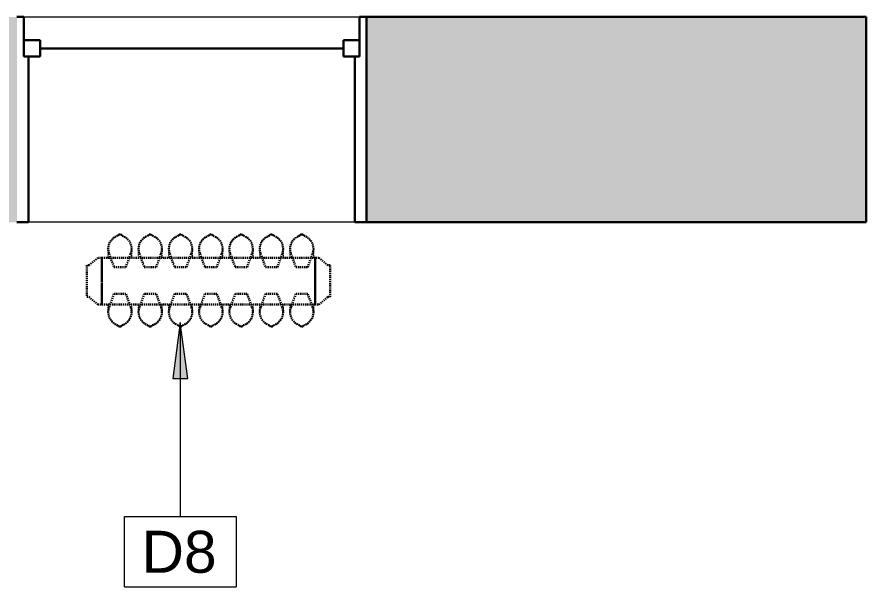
# Model space of a CAD drawing. Header units: inches. Extents: x -1176 to 1551, y -3558 to 978.
# Drawn here: x 746 to 837, y 527.9 to 589 of the extents above; entities that cross this region are included whole.
import ezdxf

# ---------------------------------------------------------------- set-up
doc = ezdxf.new("R2010")
doc.units = ezdxf.units.IN
doc.header["$MEASUREMENT"] = 0
doc.linetypes.add('Demolished', pattern=[0.1875, 0.125, -0.0625])
for name, color, linetype, lineweight in [('A-ANNO-KEYN', 231, 'Continuous', 9), ('A-GENM', 13, 'Demolished', 9), ('A-GLAZ', 151, 'Continuous', 18), ('A-WALL', 113, 'Continuous', 18), ('A-WALL-PATT', 111, 'Continuous', 18)]:
    doc.layers.add(name, color=color, linetype=linetype, lineweight=lineweight)
doc.styles.add('Arial', font='arial.ttf', dxfattribs={"height": 4.5})

# ---------------------------------------------------------------- blocks, each defined once
blk = doc.blocks.new('Double Hung - side window 4_ X 6_ 3_ H-6086068-1st Floor Demo')
at = {"layer": 'A-GLAZ', "color": 8, "lineweight": 30}
for p, q in [((-18.75, 11), (-18, 11)), ((-18, 6.75), (-18, 11)), ((18, 6.75), (18, 11)), ((18.75, 11), (18, 11)), ((-18, 8.5), (-18, 6.75)), ((-18, 8.5), (-16.25, 8.5)), ((-16.25, 8.5), (-16.25, 6.75)), ((16.25, 8.5), (16.25, 6.75)), ((18, 8.5), (16.25, 8.5)), ((18, 8.5), (18, 6.75)), ((-16.25, 7.625), (16.25, 7.625)), ((-18, 6.75), (-16.25, 6.75)), ((-18, 6.75), (-17.5, 6.75)), ((-17.5, -11), (-17.5, 6.75)), ((18, 6.75), (16.25, 6.75)), ((17.5, 6.75), (18, 6.75)), ((17.5, 6.75), (17.5, -11)), ((-17.5, -11), (-18.75, -11)), ((17.5, -11), (18.75, -11))]:
    blk.add_line(p, q, dxfattribs=at)
blk = doc.blocks.new('Cast_Iron_Radiator_8182 - Cast_Iron_Radiator_8182-V71-1st Floor Demo')
at = {"layer": 'A-GENM', "color": 10, "lineweight": 30}
for p, q in [((-5.943, 4.848), (-5.968, 4.809)), ((-5.713, 4.933), (-5.787, 4.933)), ((-5.532, 4.809), (-5.557, 4.848)), ((-2.693, 4.848), (-2.718, 4.809)), ((-2.463, 4.933), (-2.537, 4.933)), ((-2.282, 4.809), (-2.307, 4.848)), ((0.557, 4.848), (0.532, 4.809)), ((0.787, 4.933), (0.713, 4.933)), ((0.968, 4.809), (0.943, 4.848)), ((3.807, 4.848), (3.782, 4.809)), ((4.037, 4.933), (3.963, 4.933)), ((4.218, 4.809), (4.193, 4.848)), ((7.057, 4.848), (7.032, 4.809)), ((7.287, 4.933), (7.213, 4.933)), ((7.468, 4.809), (7.443, 4.848)), ((10.307, 4.848), (10.282, 4.809)), ((10.537, 4.933), (10.463, 4.933)), ((10.718, 4.809), (10.693, 4.848)), ((13.557, 4.848), (13.532, 4.809)), ((13.787, 4.933), (13.713, 4.933)), ((13.968, 4.809), (13.943, 4.848)), ((-6.911, 2.87), (-6.389, 1.435)), ((-5.111, 1.435), (-4.589, 2.87)), ((-3.661, 2.87), (-3.139, 1.435)), ((-1.861, 1.435), (-1.339, 2.87)), ((-0.411, 2.87), (0.111, 1.435)), ((1.389, 1.435), (1.911, 2.87)), ((2.839, 2.87), (3.361, 1.435)), ((4.639, 1.435), (5.161, 2.87)), ((6.089, 2.87), (6.611, 1.435)), ((7.889, 1.435), (8.411, 2.87)), ((9.339, 2.87), (9.861, 1.435)), ((11.139, 1.435), (11.661, 2.87)), ((12.589, 2.87), (13.111, 1.435)), ((14.389, 1.435), (14.911, 2.87)), ((-7.179, 2.574), (-7.584, 2.574)), ((-7.179, -2.438), (-7.179, 2.574)), ((15.702, 2.561), (-7.179, 2.561)), ((-7.179, 2.561), (-7.179, -2.438)), ((16.106, 2.574), (15.702, 2.574)), ((15.702, 2.574), (15.702, -2.438)), ((15.702, -2.438), (15.702, 2.561)), ((-8.542, 1.77), (-8.792, 1.77)), ((-8.792, 1.77), (-8.792, -1.634)), ((-6.389, 1.435), (-5.111, 1.435)), ((-3.139, 1.435), (-1.861, 1.435)), ((0.111, 1.435), (1.389, 1.435)), ((3.361, 1.435), (4.639, 1.435)), ((6.611, 1.435), (7.889, 1.435)), ((9.861, 1.435), (11.139, 1.435)), ((13.111, 1.435), (14.389, 1.435)), ((17.314, 1.77), (17.064, 1.77)), ((17.314, -1.634), (17.314, 1.77)), ((-8.792, -1.634), (-8.542, -1.634)), ((-6.389, -1.435), (-6.911, -2.87)), ((-5.111, -1.435), (-6.389, -1.435)), ((-4.589, -2.87), (-5.111, -1.435)), ((-3.139, -1.435), (-3.661, -2.87)), ((-1.861, -1.435), (-3.139, -1.435)), ((-1.339, -2.87), (-1.861, -1.435)), ((0.111, -1.435), (-0.411, -2.87)), ((1.389, -1.435), (0.111, -1.435)), ((1.911, -2.87), (1.389, -1.435)), ((3.361, -1.435), (2.839, -2.87)), ((4.639, -1.435), (3.361, -1.435)), ((5.161, -2.87), (4.639, -1.435)), ((6.611, -1.435), (6.089, -2.87)), ((7.889, -1.435), (6.611, -1.435)), ((8.411, -2.87), (7.889, -1.435)), ((9.861, -1.435), (9.339, -2.87)), ((11.139, -1.435), (9.861, -1.435)), ((11.661, -2.87), (11.139, -1.435)), ((13.111, -1.435), (12.589, -2.87)), ((14.389, -1.435), (13.111, -1.435)), ((14.911, -2.87), (14.389, -1.435)), ((17.064, -1.634), (17.314, -1.634)), ((-7.584, -2.438), (-7.179, -2.438)), ((-7.179, -2.438), (15.702, -2.438)), ((15.702, -2.438), (16.106, -2.438)), ((-5.968, -4.809), (-5.943, -4.848)), ((-5.787, -4.933), (-5.713, -4.933)), ((-5.557, -4.848), (-5.532, -4.809)), ((-2.718, -4.809), (-2.693, -4.848)), ((-2.537, -4.933), (-2.463, -4.933)), ((-2.307, -4.848), (-2.282, -4.809)), ((0.532, -4.809), (0.557, -4.848)), ((0.713, -4.933), (0.787, -4.933)), ((0.943, -4.848), (0.968, -4.809)), ((3.782, -4.809), (3.807, -4.848)), ((3.963, -4.933), (4.037, -4.933)), ((4.193, -4.848), (4.218, -4.809)), ((7.032, -4.809), (7.057, -4.848)), ((7.213, -4.933), (7.287, -4.933)), ((7.443, -4.848), (7.468, -4.809)), ((10.282, -4.809), (10.307, -4.848)), ((10.463, -4.933), (10.537, -4.933)), ((10.693, -4.848), (10.718, -4.809)), ((13.532, -4.809), (13.557, -4.848)), ((13.713, -4.933), (13.787, -4.933)), ((13.943, -4.848), (13.968, -4.809))]:
    blk.add_line(p, q, dxfattribs=at)
at = {"layer": 'A-GENM', "color": 7, "flags": 128}
for points in [[(-7.002, 3.383), (-7.001, 3.443), (-6.997, 3.503), (-6.991, 3.563), (-6.983, 3.622), (-6.972, 3.681), (-6.959, 3.74), (-6.943, 3.798), (-6.926, 3.855), (-6.906, 3.911), (-6.883, 3.967), (-6.859, 4.022), (-6.832, 4.076), (-6.804, 4.128), (-6.773, 4.18), (-6.74, 4.23), (-6.705, 4.279), (-6.668, 4.326), (-6.63, 4.372), (-6.589, 4.416), (-6.547, 4.459), (-6.503, 4.5), (-6.458, 4.539), (-6.411, 4.576), (-6.362, 4.612), (-6.312, 4.645), (-6.261, 4.677), (-6.209, 4.706), (-6.155, 4.733), (-6.101, 4.758), (-6.045, 4.781), (-5.989, 4.802), (-5.968, 4.809)], [(-5.943, 4.848), (-5.938, 4.854), (-5.934, 4.86), (-5.929, 4.866), (-5.925, 4.872), (-5.919, 4.877), (-5.914, 4.882), (-5.909, 4.887), (-5.903, 4.892), (-5.897, 4.896), (-5.891, 4.901), (-5.885, 4.905), (-5.878, 4.909), (-5.872, 4.912), (-5.865, 4.915), (-5.858, 4.918), (-5.851, 4.921), (-5.844, 4.924), (-5.837, 4.926), (-5.83, 4.928), (-5.823, 4.929), (-5.816, 4.93), (-5.808, 4.931), (-5.801, 4.932), (-5.793, 4.933), (-5.787, 4.933)], [(-5.713, 4.933), (-5.706, 4.932), (-5.698, 4.932), (-5.691, 4.931), (-5.683, 4.93), (-5.676, 4.929), (-5.669, 4.927), (-5.662, 4.925), (-5.655, 4.923), (-5.648, 4.921), (-5.641, 4.918), (-5.634, 4.915), (-5.627, 4.912), (-5.621, 4.908), (-5.614, 4.904), (-5.608, 4.9), (-5.602, 4.896), (-5.596, 4.891), (-5.591, 4.887), (-5.585, 4.882), (-5.58, 4.876), (-5.575, 4.871), (-5.57, 4.865), (-5.565, 4.859), (-5.561, 4.854), (-5.557, 4.848)], [(-5.532, 4.809), (-5.475, 4.789), (-5.419, 4.767), (-5.365, 4.743), (-5.311, 4.716), (-5.258, 4.688), (-5.206, 4.657), (-5.156, 4.624), (-5.107, 4.59), (-5.059, 4.553), (-5.013, 4.515), (-4.969, 4.474), (-4.926, 4.432), (-4.885, 4.389), (-4.846, 4.343), (-4.808, 4.296), (-4.773, 4.248), (-4.739, 4.198), (-4.707, 4.147), (-4.678, 4.095), (-4.651, 4.042), (-4.625, 3.987), (-4.602, 3.932), (-4.581, 3.876), (-4.563, 3.819), (-4.547, 3.761), (-4.533, 3.703), (-4.521, 3.644), (-4.512, 3.585), (-4.505, 3.525), (-4.5, 3.465), (-4.498, 3.405), (-4.498, 3.383)], [(-3.752, 3.383), (-3.751, 3.443), (-3.747, 3.503), (-3.741, 3.563), (-3.733, 3.622), (-3.722, 3.681), (-3.709, 3.74), (-3.693, 3.798), (-3.676, 3.855), (-3.656, 3.911), (-3.633, 3.967), (-3.609, 4.022), (-3.582, 4.076), (-3.554, 4.128), (-3.523, 4.18), (-3.49, 4.23), (-3.455, 4.279), (-3.418, 4.326), (-3.38, 4.372), (-3.339, 4.416), (-3.297, 4.459), (-3.253, 4.5), (-3.208, 4.539), (-3.161, 4.576), (-3.112, 4.612), (-3.062, 4.645), (-3.011, 4.677), (-2.959, 4.706), (-2.905, 4.733), (-2.851, 4.758), (-2.795, 4.781), (-2.739, 4.802), (-2.718, 4.809)], [(-2.693, 4.848), (-2.688, 4.854), (-2.684, 4.86), (-2.679, 4.866), (-2.675, 4.872), (-2.669, 4.877), (-2.664, 4.882), (-2.659, 4.887), (-2.653, 4.892), (-2.647, 4.896), (-2.641, 4.901), (-2.635, 4.905), (-2.628, 4.909), (-2.622, 4.912), (-2.615, 4.915), (-2.608, 4.918), (-2.601, 4.921), (-2.594, 4.924), (-2.587, 4.926), (-2.58, 4.928), (-2.573, 4.929), (-2.566, 4.93), (-2.558, 4.931), (-2.551, 4.932), (-2.543, 4.933), (-2.537, 4.933)], [(-2.463, 4.933), (-2.456, 4.932), (-2.448, 4.932), (-2.441, 4.931), (-2.433, 4.93), (-2.426, 4.929), (-2.419, 4.927), (-2.412, 4.925), (-2.405, 4.923), (-2.398, 4.921), (-2.391, 4.918), (-2.384, 4.915), (-2.377, 4.912), (-2.371, 4.908), (-2.364, 4.904), (-2.358, 4.9), (-2.352, 4.896), (-2.346, 4.891), (-2.341, 4.887), (-2.335, 4.882), (-2.33, 4.876), (-2.325, 4.871), (-2.32, 4.865), (-2.315, 4.859), (-2.311, 4.854), (-2.307, 4.848)], [(-2.282, 4.809), (-2.225, 4.789), (-2.169, 4.767), (-2.115, 4.743), (-2.061, 4.716), (-2.008, 4.688), (-1.956, 4.657), (-1.906, 4.624), (-1.857, 4.59), (-1.809, 4.553), (-1.763, 4.515), (-1.719, 4.474), (-1.676, 4.432), (-1.635, 4.389), (-1.596, 4.343), (-1.558, 4.296), (-1.523, 4.248), (-1.489, 4.198), (-1.457, 4.147), (-1.428, 4.095), (-1.401, 4.042), (-1.375, 3.987), (-1.352, 3.932), (-1.331, 3.876), (-1.313, 3.819), (-1.297, 3.761), (-1.283, 3.703), (-1.271, 3.644), (-1.262, 3.585), (-1.255, 3.525), (-1.25, 3.465), (-1.248, 3.405), (-1.248, 3.383)], [(-0.502, 3.383), (-0.501, 3.443), (-0.497, 3.503), (-0.491, 3.563), (-0.483, 3.622), (-0.472, 3.681), (-0.459, 3.74), (-0.443, 3.798), (-0.426, 3.855), (-0.406, 3.911), (-0.383, 3.967), (-0.359, 4.022), (-0.332, 4.076), (-0.304, 4.128), (-0.273, 4.18), (-0.24, 4.23), (-0.205, 4.279), (-0.168, 4.326), (-0.13, 4.372), (-0.089, 4.416), (-0.047, 4.459), (-0.003, 4.5), (0.042, 4.539), (0.089, 4.576), (0.138, 4.612), (0.188, 4.645), (0.239, 4.677), (0.291, 4.706), (0.345, 4.733), (0.399, 4.758), (0.455, 4.781), (0.511, 4.802), (0.532, 4.809)], [(0.557, 4.848), (0.562, 4.854), (0.566, 4.86), (0.571, 4.866), (0.575, 4.872), (0.581, 4.877), (0.586, 4.882), (0.591, 4.887), (0.597, 4.892), (0.603, 4.896), (0.609, 4.901), (0.615, 4.905), (0.622, 4.909), (0.628, 4.912), (0.635, 4.915), (0.642, 4.918), (0.649, 4.921), (0.656, 4.924), (0.663, 4.926), (0.67, 4.928), (0.677, 4.929), (0.684, 4.93), (0.692, 4.931), (0.699, 4.932), (0.707, 4.933), (0.713, 4.933)], [(0.787, 4.933), (0.794, 4.932), (0.802, 4.932), (0.809, 4.931), (0.817, 4.93), (0.824, 4.929), (0.831, 4.927), (0.838, 4.925), (0.845, 4.923), (0.852, 4.921), (0.859, 4.918), (0.866, 4.915), (0.873, 4.912), (0.879, 4.908), (0.886, 4.904), (0.892, 4.9), (0.898, 4.896), (0.904, 4.891), (0.909, 4.887), (0.915, 4.882), (0.92, 4.876), (0.925, 4.871), (0.93, 4.865), (0.935, 4.859), (0.939, 4.854), (0.943, 4.848)], [(0.968, 4.809), (1.025, 4.789), (1.081, 4.767), (1.135, 4.743), (1.189, 4.716), (1.242, 4.688), (1.294, 4.657), (1.344, 4.624), (1.393, 4.59), (1.441, 4.553), (1.487, 4.515), (1.531, 4.474), (1.574, 4.432), (1.615, 4.389), (1.654, 4.343), (1.692, 4.296), (1.727, 4.248), (1.761, 4.198), (1.793, 4.147), (1.822, 4.095), (1.849, 4.042), (1.875, 3.987), (1.898, 3.932), (1.919, 3.876), (1.937, 3.819), (1.953, 3.761), (1.967, 3.703), (1.979, 3.644), (1.988, 3.585), (1.995, 3.525), (2, 3.465), (2.002, 3.405), (2.002, 3.383)], [(2.748, 3.383), (2.749, 3.443), (2.753, 3.503), (2.759, 3.563), (2.767, 3.622), (2.778, 3.681), (2.791, 3.74), (2.807, 3.798), (2.824, 3.855), (2.844, 3.911), (2.867, 3.967), (2.891, 4.022), (2.918, 4.076), (2.946, 4.128), (2.977, 4.18), (3.01, 4.23), (3.045, 4.279), (3.082, 4.326), (3.12, 4.372), (3.161, 4.416), (3.203, 4.459), (3.247, 4.5), (3.292, 4.539), (3.339, 4.576), (3.388, 4.612), (3.438, 4.645), (3.489, 4.677), (3.541, 4.706), (3.595, 4.733), (3.649, 4.758), (3.705, 4.781), (3.761, 4.802), (3.782, 4.809)], [(3.807, 4.848), (3.812, 4.854), (3.816, 4.86), (3.821, 4.866), (3.825, 4.872), (3.831, 4.877), (3.836, 4.882), (3.841, 4.887), (3.847, 4.892), (3.853, 4.896), (3.859, 4.901), (3.865, 4.905), (3.872, 4.909), (3.878, 4.912), (3.885, 4.915), (3.892, 4.918), (3.899, 4.921), (3.906, 4.924), (3.913, 4.926), (3.92, 4.928), (3.927, 4.929), (3.934, 4.93), (3.942, 4.931), (3.949, 4.932), (3.957, 4.933), (3.963, 4.933)], [(4.037, 4.933), (4.044, 4.932), (4.052, 4.932), (4.059, 4.931), (4.067, 4.93), (4.074, 4.929), (4.081, 4.927), (4.088, 4.925), (4.095, 4.923), (4.102, 4.921), (4.109, 4.918), (4.116, 4.915), (4.123, 4.912), (4.129, 4.908), (4.136, 4.904), (4.142, 4.9), (4.148, 4.896), (4.154, 4.891), (4.159, 4.887), (4.165, 4.882), (4.17, 4.876), (4.175, 4.871), (4.18, 4.865), (4.185, 4.859), (4.189, 4.854), (4.193, 4.848)], [(4.218, 4.809), (4.275, 4.789), (4.331, 4.767), (4.385, 4.743), (4.439, 4.716), (4.492, 4.688), (4.544, 4.657), (4.594, 4.624), (4.643, 4.59), (4.691, 4.553), (4.737, 4.515), (4.781, 4.474), (4.824, 4.432), (4.865, 4.389), (4.904, 4.343), (4.942, 4.296), (4.977, 4.248), (5.011, 4.198), (5.043, 4.147), (5.072, 4.095), (5.099, 4.042), (5.125, 3.987), (5.148, 3.932), (5.169, 3.876), (5.187, 3.819), (5.203, 3.761), (5.217, 3.703), (5.229, 3.644), (5.238, 3.585), (5.245, 3.525), (5.25, 3.465), (5.252, 3.405), (5.252, 3.383)], [(5.998, 3.383), (5.999, 3.443), (6.003, 3.503), (6.009, 3.563), (6.017, 3.622), (6.028, 3.681), (6.041, 3.74), (6.057, 3.798), (6.074, 3.855), (6.094, 3.911), (6.117, 3.967), (6.141, 4.022), (6.168, 4.076), (6.196, 4.128), (6.227, 4.18), (6.26, 4.23), (6.295, 4.279), (6.332, 4.326), (6.37, 4.372), (6.411, 4.416), (6.453, 4.459), (6.497, 4.5), (6.542, 4.539), (6.589, 4.576), (6.638, 4.612), (6.688, 4.645), (6.739, 4.677), (6.791, 4.706), (6.845, 4.733), (6.899, 4.758), (6.955, 4.781), (7.011, 4.802), (7.032, 4.809)], [(7.057, 4.848), (7.062, 4.854), (7.066, 4.86), (7.071, 4.866), (7.075, 4.872), (7.081, 4.877), (7.086, 4.882), (7.091, 4.887), (7.097, 4.892), (7.103, 4.896), (7.109, 4.901), (7.115, 4.905), (7.122, 4.909), (7.128, 4.912), (7.135, 4.915), (7.142, 4.918), (7.149, 4.921), (7.156, 4.924), (7.163, 4.926), (7.17, 4.928), (7.177, 4.929), (7.184, 4.93), (7.192, 4.931), (7.199, 4.932), (7.207, 4.933), (7.213, 4.933)], [(7.287, 4.933), (7.294, 4.932), (7.302, 4.932), (7.309, 4.931), (7.317, 4.93), (7.324, 4.929), (7.331, 4.927), (7.338, 4.925), (7.345, 4.923), (7.352, 4.921), (7.359, 4.918), (7.366, 4.915), (7.373, 4.912), (7.379, 4.908), (7.386, 4.904), (7.392, 4.9), (7.398, 4.896), (7.404, 4.891), (7.409, 4.887), (7.415, 4.882), (7.42, 4.876), (7.425, 4.871), (7.43, 4.865), (7.435, 4.859), (7.439, 4.854), (7.443, 4.848)], [(7.468, 4.809), (7.525, 4.789), (7.581, 4.767), (7.635, 4.743), (7.689, 4.716), (7.742, 4.688), (7.794, 4.657), (7.844, 4.624), (7.893, 4.59), (7.941, 4.553), (7.987, 4.515), (8.031, 4.474), (8.074, 4.432), (8.115, 4.389), (8.154, 4.343), (8.192, 4.296), (8.227, 4.248), (8.261, 4.198), (8.293, 4.147), (8.322, 4.095), (8.349, 4.042), (8.375, 3.987), (8.398, 3.932), (8.419, 3.876), (8.437, 3.819), (8.453, 3.761), (8.467, 3.703), (8.479, 3.644), (8.488, 3.585), (8.495, 3.525), (8.5, 3.465), (8.502, 3.405), (8.502, 3.383)], [(9.248, 3.383), (9.249, 3.443), (9.253, 3.503), (9.259, 3.563), (9.267, 3.622), (9.278, 3.681), (9.291, 3.74), (9.307, 3.798), (9.324, 3.855), (9.344, 3.911), (9.367, 3.967), (9.391, 4.022), (9.418, 4.076), (9.446, 4.128), (9.477, 4.18), (9.51, 4.23), (9.545, 4.279), (9.582, 4.326), (9.62, 4.372), (9.661, 4.416), (9.703, 4.459), (9.747, 4.5), (9.792, 4.539), (9.839, 4.576), (9.888, 4.612), (9.938, 4.645), (9.989, 4.677), (10.041, 4.706), (10.095, 4.733), (10.149, 4.758), (10.205, 4.781), (10.261, 4.802), (10.282, 4.809)], [(10.307, 4.848), (10.312, 4.854), (10.316, 4.86), (10.321, 4.866), (10.325, 4.872), (10.331, 4.877), (10.336, 4.882), (10.341, 4.887), (10.347, 4.892), (10.353, 4.896), (10.359, 4.901), (10.365, 4.905), (10.372, 4.909), (10.378, 4.912), (10.385, 4.915), (10.392, 4.918), (10.399, 4.921), (10.406, 4.924), (10.413, 4.926), (10.42, 4.928), (10.427, 4.929), (10.434, 4.93), (10.442, 4.931), (10.449, 4.932), (10.457, 4.933), (10.463, 4.933)], [(10.537, 4.933), (10.544, 4.932), (10.552, 4.932), (10.559, 4.931), (10.567, 4.93), (10.574, 4.929), (10.581, 4.927), (10.588, 4.925), (10.595, 4.923), (10.602, 4.921), (10.609, 4.918), (10.616, 4.915), (10.623, 4.912), (10.629, 4.908), (10.636, 4.904), (10.642, 4.9), (10.648, 4.896), (10.654, 4.891), (10.659, 4.887), (10.665, 4.882), (10.67, 4.876), (10.675, 4.871), (10.68, 4.865), (10.685, 4.859), (10.689, 4.854), (10.693, 4.848)], [(10.718, 4.809), (10.775, 4.789), (10.831, 4.767), (10.885, 4.743), (10.939, 4.716), (10.992, 4.688), (11.044, 4.657), (11.094, 4.624), (11.143, 4.59), (11.191, 4.553), (11.237, 4.515), (11.281, 4.474), (11.324, 4.432), (11.365, 4.389), (11.404, 4.343), (11.442, 4.296), (11.477, 4.248), (11.511, 4.198), (11.543, 4.147), (11.572, 4.095), (11.599, 4.042), (11.625, 3.987), (11.648, 3.932), (11.669, 3.876), (11.687, 3.819), (11.703, 3.761), (11.717, 3.703), (11.729, 3.644), (11.738, 3.585), (11.745, 3.525), (11.75, 3.465), (11.752, 3.405), (11.752, 3.383)], [(12.498, 3.383), (12.499, 3.443), (12.503, 3.503), (12.509, 3.563), (12.517, 3.622), (12.528, 3.681), (12.541, 3.74), (12.557, 3.798), (12.574, 3.855), (12.594, 3.911), (12.617, 3.967), (12.641, 4.022), (12.668, 4.076), (12.696, 4.128), (12.727, 4.18), (12.76, 4.23), (12.795, 4.279), (12.832, 4.326), (12.87, 4.372), (12.911, 4.416), (12.953, 4.459), (12.997, 4.5), (13.042, 4.539), (13.089, 4.576), (13.138, 4.612), (13.188, 4.645), (13.239, 4.677), (13.291, 4.706), (13.345, 4.733), (13.399, 4.758), (13.455, 4.781), (13.511, 4.802), (13.532, 4.809)], [(13.557, 4.848), (13.562, 4.854), (13.566, 4.86), (13.571, 4.866), (13.575, 4.872), (13.581, 4.877), (13.586, 4.882), (13.591, 4.887), (13.597, 4.892), (13.603, 4.896), (13.609, 4.901), (13.615, 4.905), (13.622, 4.909), (13.628, 4.912), (13.635, 4.915), (13.642, 4.918), (13.649, 4.921), (13.656, 4.924), (13.663, 4.926), (13.67, 4.928), (13.677, 4.929), (13.684, 4.93), (13.692, 4.931), (13.699, 4.932), (13.707, 4.933), (13.713, 4.933)], [(13.787, 4.933), (13.794, 4.932), (13.802, 4.932), (13.809, 4.931), (13.817, 4.93), (13.824, 4.929), (13.831, 4.927), (13.838, 4.925), (13.845, 4.923), (13.852, 4.921), (13.859, 4.918), (13.866, 4.915), (13.873, 4.912), (13.879, 4.908), (13.886, 4.904), (13.892, 4.9), (13.898, 4.896), (13.904, 4.891), (13.909, 4.887), (13.915, 4.882), (13.92, 4.876), (13.925, 4.871), (13.93, 4.865), (13.935, 4.859), (13.939, 4.854), (13.943, 4.848)], [(13.968, 4.809), (14.025, 4.789), (14.081, 4.767), (14.135, 4.743), (14.189, 4.716), (14.242, 4.688), (14.294, 4.657), (14.344, 4.624), (14.393, 4.59), (14.441, 4.553), (14.487, 4.515), (14.531, 4.474), (14.574, 4.432), (14.615, 4.389), (14.654, 4.343), (14.692, 4.296), (14.727, 4.248), (14.761, 4.198), (14.793, 4.147), (14.822, 4.095), (14.849, 4.042), (14.875, 3.987), (14.898, 3.932), (14.919, 3.876), (14.937, 3.819), (14.953, 3.761), (14.967, 3.703), (14.979, 3.644), (14.988, 3.585), (14.995, 3.525), (15, 3.465), (15.002, 3.405), (15.002, 3.383)], [(-7.002, 2.571), (-7.002, 2.642), (-7.002, 2.71), (-7.002, 2.775), (-7.002, 2.837), (-7.002, 2.896), (-7.002, 2.952), (-7.002, 3.005), (-7.002, 3.055), (-7.002, 3.102), (-7.002, 3.145), (-7.002, 3.185), (-7.002, 3.221), (-7.002, 3.254), (-7.002, 3.283), (-7.002, 3.309), (-7.002, 3.33), (-7.002, 3.348), (-7.002, 3.363), (-7.002, 3.373), (-7.002, 3.38), (-7.002, 3.383), (-7.002, 3.383)], [(-4.498, 3.383), (-4.498, 3.381), (-4.498, 3.375), (-4.498, 3.366), (-4.498, 3.353), (-4.498, 3.336), (-4.498, 3.315), (-4.498, 3.29), (-4.498, 3.262), (-4.498, 3.23), (-4.498, 3.195), (-4.498, 3.156), (-4.498, 3.114), (-4.498, 3.068), (-4.498, 3.019), (-4.498, 2.967), (-4.498, 2.911), (-4.498, 2.853), (-4.498, 2.792), (-4.498, 2.727), (-4.498, 2.66), (-4.498, 2.591), (-4.498, 2.561)], [(-3.752, 2.571), (-3.752, 2.642), (-3.752, 2.71), (-3.752, 2.775), (-3.752, 2.837), (-3.752, 2.896), (-3.752, 2.952), (-3.752, 3.005), (-3.752, 3.055), (-3.752, 3.102), (-3.752, 3.145), (-3.752, 3.185), (-3.752, 3.221), (-3.752, 3.254), (-3.752, 3.283), (-3.752, 3.309), (-3.752, 3.33), (-3.752, 3.348), (-3.752, 3.363), (-3.752, 3.373), (-3.752, 3.38), (-3.752, 3.383), (-3.752, 3.383)], [(-1.248, 3.383), (-1.248, 3.381), (-1.248, 3.375), (-1.248, 3.366), (-1.248, 3.353), (-1.248, 3.336), (-1.248, 3.315), (-1.248, 3.29), (-1.248, 3.262), (-1.248, 3.23), (-1.248, 3.195), (-1.248, 3.156), (-1.248, 3.114), (-1.248, 3.068), (-1.248, 3.019), (-1.248, 2.967), (-1.248, 2.911), (-1.248, 2.853), (-1.248, 2.792), (-1.248, 2.727), (-1.248, 2.66), (-1.248, 2.591), (-1.248, 2.561)], [(-0.502, 2.571), (-0.502, 2.642), (-0.502, 2.71), (-0.502, 2.775), (-0.502, 2.837), (-0.502, 2.896), (-0.502, 2.952), (-0.502, 3.005), (-0.502, 3.055), (-0.502, 3.102), (-0.502, 3.145), (-0.502, 3.185), (-0.502, 3.221), (-0.502, 3.254), (-0.502, 3.283), (-0.502, 3.309), (-0.502, 3.33), (-0.502, 3.348), (-0.502, 3.363), (-0.502, 3.373), (-0.502, 3.38), (-0.502, 3.383), (-0.502, 3.383)], [(2.002, 3.383), (2.002, 3.381), (2.002, 3.375), (2.002, 3.366), (2.002, 3.353), (2.002, 3.336), (2.002, 3.315), (2.002, 3.29), (2.002, 3.262), (2.002, 3.23), (2.002, 3.195), (2.002, 3.156), (2.002, 3.114), (2.002, 3.068), (2.002, 3.019), (2.002, 2.967), (2.002, 2.911), (2.002, 2.853), (2.002, 2.792), (2.002, 2.727), (2.002, 2.66), (2.002, 2.591), (2.002, 2.561)], [(2.748, 2.571), (2.748, 2.642), (2.748, 2.71), (2.748, 2.775), (2.748, 2.837), (2.748, 2.896), (2.748, 2.952), (2.748, 3.005), (2.748, 3.055), (2.748, 3.102), (2.748, 3.145), (2.748, 3.185), (2.748, 3.221), (2.748, 3.254), (2.748, 3.283), (2.748, 3.309), (2.748, 3.33), (2.748, 3.348), (2.748, 3.363), (2.748, 3.373), (2.748, 3.38), (2.748, 3.383), (2.748, 3.383)], [(5.252, 3.383), (5.252, 3.381), (5.252, 3.375), (5.252, 3.366), (5.252, 3.353), (5.252, 3.336), (5.252, 3.315), (5.252, 3.29), (5.252, 3.262), (5.252, 3.23), (5.252, 3.195), (5.252, 3.156), (5.252, 3.114), (5.252, 3.068), (5.252, 3.019), (5.252, 2.967), (5.252, 2.911), (5.252, 2.853), (5.252, 2.792), (5.252, 2.727), (5.252, 2.66), (5.252, 2.591), (5.252, 2.561)], [(5.998, 2.571), (5.998, 2.642), (5.998, 2.71), (5.998, 2.775), (5.998, 2.837), (5.998, 2.896), (5.998, 2.952), (5.998, 3.005), (5.998, 3.055), (5.998, 3.102), (5.998, 3.145), (5.998, 3.185), (5.998, 3.221), (5.998, 3.254), (5.998, 3.283), (5.998, 3.309), (5.998, 3.33), (5.998, 3.348), (5.998, 3.363), (5.998, 3.373), (5.998, 3.38), (5.998, 3.383), (5.998, 3.383)], [(8.502, 3.383), (8.502, 3.381), (8.502, 3.375), (8.502, 3.366), (8.502, 3.353), (8.502, 3.336), (8.502, 3.315), (8.502, 3.29), (8.502, 3.262), (8.502, 3.23), (8.502, 3.195), (8.502, 3.156), (8.502, 3.114), (8.502, 3.068), (8.502, 3.019), (8.502, 2.967), (8.502, 2.911), (8.502, 2.853), (8.502, 2.792), (8.502, 2.727), (8.502, 2.66), (8.502, 2.591), (8.502, 2.561)], [(9.248, 2.571), (9.248, 2.642), (9.248, 2.71), (9.248, 2.775), (9.248, 2.837), (9.248, 2.896), (9.248, 2.952), (9.248, 3.005), (9.248, 3.055), (9.248, 3.102), (9.248, 3.145), (9.248, 3.185), (9.248, 3.221), (9.248, 3.254), (9.248, 3.283), (9.248, 3.309), (9.248, 3.33), (9.248, 3.348), (9.248, 3.363), (9.248, 3.373), (9.248, 3.38), (9.248, 3.383), (9.248, 3.383)], [(11.752, 3.383), (11.752, 3.381), (11.752, 3.375), (11.752, 3.366), (11.752, 3.353), (11.752, 3.336), (11.752, 3.315), (11.752, 3.29), (11.752, 3.262), (11.752, 3.23), (11.752, 3.195), (11.752, 3.156), (11.752, 3.114), (11.752, 3.068), (11.752, 3.019), (11.752, 2.967), (11.752, 2.911), (11.752, 2.853), (11.752, 2.792), (11.752, 2.727), (11.752, 2.66), (11.752, 2.591), (11.752, 2.561)], [(12.498, 2.571), (12.498, 2.642), (12.498, 2.71), (12.498, 2.775), (12.498, 2.837), (12.498, 2.896), (12.498, 2.952), (12.498, 3.005), (12.498, 3.055), (12.498, 3.102), (12.498, 3.145), (12.498, 3.185), (12.498, 3.221), (12.498, 3.254), (12.498, 3.283), (12.498, 3.309), (12.498, 3.33), (12.498, 3.348), (12.498, 3.363), (12.498, 3.373), (12.498, 3.38), (12.498, 3.383), (12.498, 3.383)], [(15.002, 3.383), (15.002, 3.381), (15.002, 3.375), (15.002, 3.366), (15.002, 3.353), (15.002, 3.336), (15.002, 3.315), (15.002, 3.29), (15.002, 3.262), (15.002, 3.23), (15.002, 3.195), (15.002, 3.156), (15.002, 3.114), (15.002, 3.068), (15.002, 3.019), (15.002, 2.967), (15.002, 2.911), (15.002, 2.853), (15.002, 2.792), (15.002, 2.727), (15.002, 2.66), (15.002, 2.591), (15.002, 2.561)], [(-7.002, -3.383), (-7.002, -3.381), (-7.002, -3.375), (-7.002, -3.366), (-7.002, -3.353), (-7.002, -3.336), (-7.002, -3.315), (-7.002, -3.29), (-7.002, -3.262), (-7.002, -3.23), (-7.002, -3.195), (-7.002, -3.156), (-7.002, -3.114), (-7.002, -3.068), (-7.002, -3.019), (-7.002, -2.967), (-7.002, -2.911), (-7.002, -2.853), (-7.002, -2.792), (-7.002, -2.727), (-7.002, -2.66), (-7.002, -2.591), (-7.002, -2.518), (-7.002, -2.444)], [(-4.498, -2.438), (-4.498, -2.498), (-4.498, -2.571), (-4.498, -2.642), (-4.498, -2.71), (-4.498, -2.775), (-4.498, -2.837), (-4.498, -2.896), (-4.498, -2.952), (-4.498, -3.005), (-4.498, -3.055), (-4.498, -3.102), (-4.498, -3.145), (-4.498, -3.185), (-4.498, -3.221), (-4.498, -3.254), (-4.498, -3.283), (-4.498, -3.309), (-4.498, -3.33), (-4.498, -3.348), (-4.498, -3.363), (-4.498, -3.373), (-4.498, -3.38), (-4.498, -3.383), (-4.498, -3.383)], [(-3.752, -3.383), (-3.752, -3.381), (-3.752, -3.375), (-3.752, -3.366), (-3.752, -3.353), (-3.752, -3.336), (-3.752, -3.315), (-3.752, -3.29), (-3.752, -3.262), (-3.752, -3.23), (-3.752, -3.195), (-3.752, -3.156), (-3.752, -3.114), (-3.752, -3.068), (-3.752, -3.019), (-3.752, -2.967), (-3.752, -2.911), (-3.752, -2.853), (-3.752, -2.792), (-3.752, -2.727), (-3.752, -2.66), (-3.752, -2.591), (-3.752, -2.518), (-3.752, -2.444)], [(-1.248, -2.438), (-1.248, -2.498), (-1.248, -2.571), (-1.248, -2.642), (-1.248, -2.71), (-1.248, -2.775), (-1.248, -2.837), (-1.248, -2.896), (-1.248, -2.952), (-1.248, -3.005), (-1.248, -3.055), (-1.248, -3.102), (-1.248, -3.145), (-1.248, -3.185), (-1.248, -3.221), (-1.248, -3.254), (-1.248, -3.283), (-1.248, -3.309), (-1.248, -3.33), (-1.248, -3.348), (-1.248, -3.363), (-1.248, -3.373), (-1.248, -3.38), (-1.248, -3.383), (-1.248, -3.383)], [(-0.502, -3.383), (-0.502, -3.381), (-0.502, -3.375), (-0.502, -3.366), (-0.502, -3.353), (-0.502, -3.336), (-0.502, -3.315), (-0.502, -3.29), (-0.502, -3.262), (-0.502, -3.23), (-0.502, -3.195), (-0.502, -3.156), (-0.502, -3.114), (-0.502, -3.068), (-0.502, -3.019), (-0.502, -2.967), (-0.502, -2.911), (-0.502, -2.853), (-0.502, -2.792), (-0.502, -2.727), (-0.502, -2.66), (-0.502, -2.591), (-0.502, -2.518), (-0.502, -2.444)], [(2.002, -2.438), (2.002, -2.498), (2.002, -2.571), (2.002, -2.642), (2.002, -2.71), (2.002, -2.775), (2.002, -2.837), (2.002, -2.896), (2.002, -2.952), (2.002, -3.005), (2.002, -3.055), (2.002, -3.102), (2.002, -3.145), (2.002, -3.185), (2.002, -3.221), (2.002, -3.254), (2.002, -3.283), (2.002, -3.309), (2.002, -3.33), (2.002, -3.348), (2.002, -3.363), (2.002, -3.373), (2.002, -3.38), (2.002, -3.383), (2.002, -3.383)], [(2.748, -3.383), (2.748, -3.381), (2.748, -3.375), (2.748, -3.366), (2.748, -3.353), (2.748, -3.336), (2.748, -3.315), (2.748, -3.29), (2.748, -3.262), (2.748, -3.23), (2.748, -3.195), (2.748, -3.156), (2.748, -3.114), (2.748, -3.068), (2.748, -3.019), (2.748, -2.967), (2.748, -2.911), (2.748, -2.853), (2.748, -2.792), (2.748, -2.727), (2.748, -2.66), (2.748, -2.591), (2.748, -2.518), (2.748, -2.444)], [(5.252, -2.438), (5.252, -2.498), (5.252, -2.571), (5.252, -2.642), (5.252, -2.71), (5.252, -2.775), (5.252, -2.837), (5.252, -2.896), (5.252, -2.952), (5.252, -3.005), (5.252, -3.055), (5.252, -3.102), (5.252, -3.145), (5.252, -3.185), (5.252, -3.221), (5.252, -3.254), (5.252, -3.283), (5.252, -3.309), (5.252, -3.33), (5.252, -3.348), (5.252, -3.363), (5.252, -3.373), (5.252, -3.38), (5.252, -3.383), (5.252, -3.383)], [(5.998, -3.383), (5.998, -3.381), (5.998, -3.375), (5.998, -3.366), (5.998, -3.353), (5.998, -3.336), (5.998, -3.315), (5.998, -3.29), (5.998, -3.262), (5.998, -3.23), (5.998, -3.195), (5.998, -3.156), (5.998, -3.114), (5.998, -3.068), (5.998, -3.019), (5.998, -2.967), (5.998, -2.911), (5.998, -2.853), (5.998, -2.792), (5.998, -2.727), (5.998, -2.66), (5.998, -2.591), (5.998, -2.518), (5.998, -2.444)], [(8.502, -2.438), (8.502, -2.498), (8.502, -2.571), (8.502, -2.642), (8.502, -2.71), (8.502, -2.775), (8.502, -2.837), (8.502, -2.896), (8.502, -2.952), (8.502, -3.005), (8.502, -3.055), (8.502, -3.102), (8.502, -3.145), (8.502, -3.185), (8.502, -3.221), (8.502, -3.254), (8.502, -3.283), (8.502, -3.309), (8.502, -3.33), (8.502, -3.348), (8.502, -3.363), (8.502, -3.373), (8.502, -3.38), (8.502, -3.383), (8.502, -3.383)], [(9.248, -3.383), (9.248, -3.381), (9.248, -3.375), (9.248, -3.366), (9.248, -3.353), (9.248, -3.336), (9.248, -3.315), (9.248, -3.29), (9.248, -3.262), (9.248, -3.23), (9.248, -3.195), (9.248, -3.156), (9.248, -3.114), (9.248, -3.068), (9.248, -3.019), (9.248, -2.967), (9.248, -2.911), (9.248, -2.853), (9.248, -2.792), (9.248, -2.727), (9.248, -2.66), (9.248, -2.591), (9.248, -2.518), (9.248, -2.444)], [(11.752, -2.438), (11.752, -2.498), (11.752, -2.571), (11.752, -2.642), (11.752, -2.71), (11.752, -2.775), (11.752, -2.837), (11.752, -2.896), (11.752, -2.952), (11.752, -3.005), (11.752, -3.055), (11.752, -3.102), (11.752, -3.145), (11.752, -3.185), (11.752, -3.221), (11.752, -3.254), (11.752, -3.283), (11.752, -3.309), (11.752, -3.33), (11.752, -3.348), (11.752, -3.363), (11.752, -3.373), (11.752, -3.38), (11.752, -3.383), (11.752, -3.383)], [(12.498, -3.383), (12.498, -3.381), (12.498, -3.375), (12.498, -3.366), (12.498, -3.353), (12.498, -3.336), (12.498, -3.315), (12.498, -3.29), (12.498, -3.262), (12.498, -3.23), (12.498, -3.195), (12.498, -3.156), (12.498, -3.114), (12.498, -3.068), (12.498, -3.019), (12.498, -2.967), (12.498, -2.911), (12.498, -2.853), (12.498, -2.792), (12.498, -2.727), (12.498, -2.66), (12.498, -2.591), (12.498, -2.518), (12.498, -2.444)], [(15.002, -2.438), (15.002, -2.498), (15.002, -2.571), (15.002, -2.642), (15.002, -2.71), (15.002, -2.775), (15.002, -2.837), (15.002, -2.896), (15.002, -2.952), (15.002, -3.005), (15.002, -3.055), (15.002, -3.102), (15.002, -3.145), (15.002, -3.185), (15.002, -3.221), (15.002, -3.254), (15.002, -3.283), (15.002, -3.309), (15.002, -3.33), (15.002, -3.348), (15.002, -3.363), (15.002, -3.373), (15.002, -3.38), (15.002, -3.383), (15.002, -3.383)], [(-5.968, -4.809), (-6.025, -4.789), (-6.081, -4.767), (-6.135, -4.743), (-6.189, -4.716), (-6.242, -4.688), (-6.294, -4.657), (-6.344, -4.624), (-6.393, -4.59), (-6.441, -4.553), (-6.487, -4.515), (-6.531, -4.474), (-6.574, -4.432), (-6.615, -4.389), (-6.654, -4.343), (-6.692, -4.296), (-6.727, -4.248), (-6.761, -4.198), (-6.793, -4.147), (-6.822, -4.095), (-6.849, -4.042), (-6.875, -3.987), (-6.898, -3.932), (-6.919, -3.876), (-6.937, -3.819), (-6.953, -3.761), (-6.967, -3.703), (-6.979, -3.644), (-6.988, -3.585), (-6.995, -3.525), (-7, -3.465), (-7.002, -3.405), (-7.002, -3.383)], [(-4.498, -3.383), (-4.499, -3.443), (-4.503, -3.503), (-4.509, -3.563), (-4.517, -3.622), (-4.528, -3.681), (-4.541, -3.74), (-4.557, -3.798), (-4.574, -3.855), (-4.594, -3.911), (-4.617, -3.967), (-4.641, -4.022), (-4.668, -4.076), (-4.696, -4.128), (-4.727, -4.18), (-4.76, -4.23), (-4.795, -4.279), (-4.832, -4.326), (-4.87, -4.372), (-4.911, -4.416), (-4.953, -4.459), (-4.997, -4.5), (-5.042, -4.539), (-5.089, -4.576), (-5.138, -4.612), (-5.188, -4.645), (-5.239, -4.677), (-5.291, -4.706), (-5.345, -4.733), (-5.399, -4.758), (-5.455, -4.781), (-5.511, -4.802), (-5.532, -4.809)], [(-2.718, -4.809), (-2.775, -4.789), (-2.831, -4.767), (-2.885, -4.743), (-2.939, -4.716), (-2.992, -4.688), (-3.044, -4.657), (-3.094, -4.624), (-3.143, -4.59), (-3.191, -4.553), (-3.237, -4.515), (-3.281, -4.474), (-3.324, -4.432), (-3.365, -4.389), (-3.404, -4.343), (-3.442, -4.296), (-3.477, -4.248), (-3.511, -4.198), (-3.543, -4.147), (-3.572, -4.095), (-3.599, -4.042), (-3.625, -3.987), (-3.648, -3.932), (-3.669, -3.876), (-3.687, -3.819), (-3.703, -3.761), (-3.717, -3.703), (-3.729, -3.644), (-3.738, -3.585), (-3.745, -3.525), (-3.75, -3.465), (-3.752, -3.405), (-3.752, -3.383)], [(-1.248, -3.383), (-1.249, -3.443), (-1.253, -3.503), (-1.259, -3.563), (-1.267, -3.622), (-1.278, -3.681), (-1.291, -3.74), (-1.307, -3.798), (-1.324, -3.855), (-1.344, -3.911), (-1.367, -3.967), (-1.391, -4.022), (-1.418, -4.076), (-1.446, -4.128), (-1.477, -4.18), (-1.51, -4.23), (-1.545, -4.279), (-1.582, -4.326), (-1.62, -4.372), (-1.661, -4.416), (-1.703, -4.459), (-1.747, -4.5), (-1.792, -4.539), (-1.839, -4.576), (-1.888, -4.612), (-1.938, -4.645), (-1.989, -4.677), (-2.041, -4.706), (-2.095, -4.733), (-2.149, -4.758), (-2.205, -4.781), (-2.261, -4.802), (-2.282, -4.809)], [(0.532, -4.809), (0.475, -4.789), (0.419, -4.767), (0.365, -4.743), (0.311, -4.716), (0.258, -4.688), (0.206, -4.657), (0.156, -4.624), (0.107, -4.59), (0.059, -4.553), (0.013, -4.515), (-0.031, -4.474), (-0.074, -4.432), (-0.115, -4.389), (-0.154, -4.343), (-0.192, -4.296), (-0.227, -4.248), (-0.261, -4.198), (-0.293, -4.147), (-0.322, -4.095), (-0.349, -4.042), (-0.375, -3.987), (-0.398, -3.932), (-0.419, -3.876), (-0.437, -3.819), (-0.453, -3.761), (-0.467, -3.703), (-0.479, -3.644), (-0.488, -3.585), (-0.495, -3.525), (-0.5, -3.465), (-0.502, -3.405), (-0.502, -3.383)], [(2.002, -3.383), (2.001, -3.443), (1.997, -3.503), (1.991, -3.563), (1.983, -3.622), (1.972, -3.681), (1.959, -3.74), (1.943, -3.798), (1.926, -3.855), (1.906, -3.911), (1.883, -3.967), (1.859, -4.022), (1.832, -4.076), (1.804, -4.128), (1.773, -4.18), (1.74, -4.23), (1.705, -4.279), (1.668, -4.326), (1.63, -4.372), (1.589, -4.416), (1.547, -4.459), (1.503, -4.5), (1.458, -4.539), (1.411, -4.576), (1.362, -4.612), (1.312, -4.645), (1.261, -4.677), (1.209, -4.706), (1.155, -4.733), (1.101, -4.758), (1.045, -4.781), (0.989, -4.802), (0.968, -4.809)], [(3.782, -4.809), (3.725, -4.789), (3.669, -4.767), (3.615, -4.743), (3.561, -4.716), (3.508, -4.688), (3.456, -4.657), (3.406, -4.624), (3.357, -4.59), (3.309, -4.553), (3.263, -4.515), (3.219, -4.474), (3.176, -4.432), (3.135, -4.389), (3.096, -4.343), (3.058, -4.296), (3.023, -4.248), (2.989, -4.198), (2.957, -4.147), (2.928, -4.095), (2.901, -4.042), (2.875, -3.987), (2.852, -3.932), (2.831, -3.876), (2.813, -3.819), (2.797, -3.761), (2.783, -3.703), (2.771, -3.644), (2.762, -3.585), (2.755, -3.525), (2.75, -3.465), (2.748, -3.405), (2.748, -3.383)], [(5.252, -3.383), (5.251, -3.443), (5.247, -3.503), (5.241, -3.563), (5.233, -3.622), (5.222, -3.681), (5.209, -3.74), (5.193, -3.798), (5.176, -3.855), (5.156, -3.911), (5.133, -3.967), (5.109, -4.022), (5.082, -4.076), (5.054, -4.128), (5.023, -4.18), (4.99, -4.23), (4.955, -4.279), (4.918, -4.326), (4.88, -4.372), (4.839, -4.416), (4.797, -4.459), (4.753, -4.5), (4.708, -4.539), (4.661, -4.576), (4.612, -4.612), (4.562, -4.645), (4.511, -4.677), (4.459, -4.706), (4.405, -4.733), (4.351, -4.758), (4.295, -4.781), (4.239, -4.802), (4.218, -4.809)], [(7.032, -4.809), (6.975, -4.789), (6.919, -4.767), (6.865, -4.743), (6.811, -4.716), (6.758, -4.688), (6.706, -4.657), (6.656, -4.624), (6.607, -4.59), (6.559, -4.553), (6.513, -4.515), (6.469, -4.474), (6.426, -4.432), (6.385, -4.389), (6.346, -4.343), (6.308, -4.296), (6.273, -4.248), (6.239, -4.198), (6.207, -4.147), (6.178, -4.095), (6.151, -4.042), (6.125, -3.987), (6.102, -3.932), (6.081, -3.876), (6.063, -3.819), (6.047, -3.761), (6.033, -3.703), (6.021, -3.644), (6.012, -3.585), (6.005, -3.525), (6, -3.465), (5.998, -3.405), (5.998, -3.383)], [(8.502, -3.383), (8.501, -3.443), (8.497, -3.503), (8.491, -3.563), (8.483, -3.622), (8.472, -3.681), (8.459, -3.74), (8.443, -3.798), (8.426, -3.855), (8.406, -3.911), (8.383, -3.967), (8.359, -4.022), (8.332, -4.076), (8.304, -4.128), (8.273, -4.18), (8.24, -4.23), (8.205, -4.279), (8.168, -4.326), (8.13, -4.372), (8.089, -4.416), (8.047, -4.459), (8.003, -4.5), (7.958, -4.539), (7.911, -4.576), (7.862, -4.612), (7.812, -4.645), (7.761, -4.677), (7.709, -4.706), (7.655, -4.733), (7.601, -4.758), (7.545, -4.781), (7.489, -4.802), (7.468, -4.809)], [(10.282, -4.809), (10.225, -4.789), (10.169, -4.767), (10.115, -4.743), (10.061, -4.716), (10.008, -4.688), (9.956, -4.657), (9.906, -4.624), (9.857, -4.59), (9.809, -4.553), (9.763, -4.515), (9.719, -4.474), (9.676, -4.432), (9.635, -4.389), (9.596, -4.343), (9.558, -4.296), (9.523, -4.248), (9.489, -4.198), (9.457, -4.147), (9.428, -4.095), (9.401, -4.042), (9.375, -3.987), (9.352, -3.932), (9.331, -3.876), (9.313, -3.819), (9.297, -3.761), (9.283, -3.703), (9.271, -3.644), (9.262, -3.585), (9.255, -3.525), (9.25, -3.465), (9.248, -3.405), (9.248, -3.383)], [(11.752, -3.383), (11.751, -3.443), (11.747, -3.503), (11.741, -3.563), (11.733, -3.622), (11.722, -3.681), (11.709, -3.74), (11.693, -3.798), (11.676, -3.855), (11.656, -3.911), (11.633, -3.967), (11.609, -4.022), (11.582, -4.076), (11.554, -4.128), (11.523, -4.18), (11.49, -4.23), (11.455, -4.279), (11.418, -4.326), (11.38, -4.372), (11.339, -4.416), (11.297, -4.459), (11.253, -4.5), (11.208, -4.539), (11.161, -4.576), (11.112, -4.612), (11.062, -4.645), (11.011, -4.677), (10.959, -4.706), (10.905, -4.733), (10.851, -4.758), (10.795, -4.781), (10.739, -4.802), (10.718, -4.809)], [(13.532, -4.809), (13.475, -4.789), (13.419, -4.767), (13.365, -4.743), (13.311, -4.716), (13.258, -4.688), (13.206, -4.657), (13.156, -4.624), (13.107, -4.59), (13.059, -4.553), (13.013, -4.515), (12.969, -4.474), (12.926, -4.432), (12.885, -4.389), (12.846, -4.343), (12.808, -4.296), (12.773, -4.248), (12.739, -4.198), (12.707, -4.147), (12.678, -4.095), (12.651, -4.042), (12.625, -3.987), (12.602, -3.932), (12.581, -3.876), (12.563, -3.819), (12.547, -3.761), (12.533, -3.703), (12.521, -3.644), (12.512, -3.585), (12.505, -3.525), (12.5, -3.465), (12.498, -3.405), (12.498, -3.383)], [(15.002, -3.383), (15.001, -3.443), (14.997, -3.503), (14.991, -3.563), (14.983, -3.622), (14.972, -3.681), (14.959, -3.74), (14.943, -3.798), (14.926, -3.855), (14.906, -3.911), (14.883, -3.967), (14.859, -4.022), (14.832, -4.076), (14.804, -4.128), (14.773, -4.18), (14.74, -4.23), (14.705, -4.279), (14.668, -4.326), (14.63, -4.372), (14.589, -4.416), (14.547, -4.459), (14.503, -4.5), (14.458, -4.539), (14.411, -4.576), (14.362, -4.612), (14.312, -4.645), (14.261, -4.677), (14.209, -4.706), (14.155, -4.733), (14.101, -4.758), (14.045, -4.781), (13.989, -4.802), (13.968, -4.809)], [(-5.787, -4.933), (-5.794, -4.932), (-5.802, -4.932), (-5.809, -4.931), (-5.817, -4.93), (-5.824, -4.929), (-5.831, -4.927), (-5.838, -4.925), (-5.845, -4.923), (-5.852, -4.921), (-5.859, -4.918), (-5.866, -4.915), (-5.873, -4.912), (-5.879, -4.908), (-5.886, -4.904), (-5.892, -4.9), (-5.898, -4.896), (-5.904, -4.891), (-5.909, -4.887), (-5.915, -4.882), (-5.92, -4.876), (-5.925, -4.871), (-5.93, -4.865), (-5.935, -4.859), (-5.939, -4.854), (-5.943, -4.848)], [(-5.557, -4.848), (-5.562, -4.854), (-5.566, -4.86), (-5.571, -4.866), (-5.575, -4.872), (-5.581, -4.877), (-5.586, -4.882), (-5.591, -4.887), (-5.597, -4.892), (-5.603, -4.896), (-5.609, -4.901), (-5.615, -4.905), (-5.622, -4.909), (-5.628, -4.912), (-5.635, -4.915), (-5.642, -4.918), (-5.649, -4.921), (-5.656, -4.924), (-5.663, -4.926), (-5.67, -4.928), (-5.677, -4.929), (-5.684, -4.93), (-5.692, -4.931), (-5.699, -4.932), (-5.707, -4.933), (-5.713, -4.933)], [(-2.537, -4.933), (-2.544, -4.932), (-2.552, -4.932), (-2.559, -4.931), (-2.567, -4.93), (-2.574, -4.929), (-2.581, -4.927), (-2.588, -4.925), (-2.595, -4.923), (-2.602, -4.921), (-2.609, -4.918), (-2.616, -4.915), (-2.623, -4.912), (-2.629, -4.908), (-2.636, -4.904), (-2.642, -4.9), (-2.648, -4.896), (-2.654, -4.891), (-2.659, -4.887), (-2.665, -4.882), (-2.67, -4.876), (-2.675, -4.871), (-2.68, -4.865), (-2.685, -4.859), (-2.689, -4.854), (-2.693, -4.848)], [(-2.307, -4.848), (-2.312, -4.854), (-2.316, -4.86), (-2.321, -4.866), (-2.325, -4.872), (-2.331, -4.877), (-2.336, -4.882), (-2.341, -4.887), (-2.347, -4.892), (-2.353, -4.896), (-2.359, -4.901), (-2.365, -4.905), (-2.372, -4.909), (-2.378, -4.912), (-2.385, -4.915), (-2.392, -4.918), (-2.399, -4.921), (-2.406, -4.924), (-2.413, -4.926), (-2.42, -4.928), (-2.427, -4.929), (-2.434, -4.93), (-2.442, -4.931), (-2.449, -4.932), (-2.457, -4.933), (-2.463, -4.933)], [(0.713, -4.933), (0.706, -4.932), (0.698, -4.932), (0.691, -4.931), (0.683, -4.93), (0.676, -4.929), (0.669, -4.927), (0.662, -4.925), (0.655, -4.923), (0.648, -4.921), (0.641, -4.918), (0.634, -4.915), (0.627, -4.912), (0.621, -4.908), (0.614, -4.904), (0.608, -4.9), (0.602, -4.896), (0.596, -4.891), (0.591, -4.887), (0.585, -4.882), (0.58, -4.876), (0.575, -4.871), (0.57, -4.865), (0.565, -4.859), (0.561, -4.854), (0.557, -4.848)], [(0.943, -4.848), (0.938, -4.854), (0.934, -4.86), (0.929, -4.866), (0.925, -4.872), (0.919, -4.877), (0.914, -4.882), (0.909, -4.887), (0.903, -4.892), (0.897, -4.896), (0.891, -4.901), (0.885, -4.905), (0.878, -4.909), (0.872, -4.912), (0.865, -4.915), (0.858, -4.918), (0.851, -4.921), (0.844, -4.924), (0.837, -4.926), (0.83, -4.928), (0.823, -4.929), (0.816, -4.93), (0.808, -4.931), (0.801, -4.932), (0.793, -4.933), (0.787, -4.933)], [(3.963, -4.933), (3.956, -4.932), (3.948, -4.932), (3.941, -4.931), (3.933, -4.93), (3.926, -4.929), (3.919, -4.927), (3.912, -4.925), (3.905, -4.923), (3.898, -4.921), (3.891, -4.918), (3.884, -4.915), (3.877, -4.912), (3.871, -4.908), (3.864, -4.904), (3.858, -4.9), (3.852, -4.896), (3.846, -4.891), (3.841, -4.887), (3.835, -4.882), (3.83, -4.876), (3.825, -4.871), (3.82, -4.865), (3.815, -4.859), (3.811, -4.854), (3.807, -4.848)], [(4.193, -4.848), (4.188, -4.854), (4.184, -4.86), (4.179, -4.866), (4.175, -4.872), (4.169, -4.877), (4.164, -4.882), (4.159, -4.887), (4.153, -4.892), (4.147, -4.896), (4.141, -4.901), (4.135, -4.905), (4.128, -4.909), (4.122, -4.912), (4.115, -4.915), (4.108, -4.918), (4.101, -4.921), (4.094, -4.924), (4.087, -4.926), (4.08, -4.928), (4.073, -4.929), (4.066, -4.93), (4.058, -4.931), (4.051, -4.932), (4.043, -4.933), (4.037, -4.933)], [(7.213, -4.933), (7.206, -4.932), (7.198, -4.932), (7.191, -4.931), (7.183, -4.93), (7.176, -4.929), (7.169, -4.927), (7.162, -4.925), (7.155, -4.923), (7.148, -4.921), (7.141, -4.918), (7.134, -4.915), (7.127, -4.912), (7.121, -4.908), (7.114, -4.904), (7.108, -4.9), (7.102, -4.896), (7.096, -4.891), (7.091, -4.887), (7.085, -4.882), (7.08, -4.876), (7.075, -4.871), (7.07, -4.865), (7.065, -4.859), (7.061, -4.854), (7.057, -4.848)], [(7.443, -4.848), (7.438, -4.854), (7.434, -4.86), (7.429, -4.866), (7.425, -4.872), (7.419, -4.877), (7.414, -4.882), (7.409, -4.887), (7.403, -4.892), (7.397, -4.896), (7.391, -4.901), (7.385, -4.905), (7.378, -4.909), (7.372, -4.912), (7.365, -4.915), (7.358, -4.918), (7.351, -4.921), (7.344, -4.924), (7.337, -4.926), (7.33, -4.928), (7.323, -4.929), (7.316, -4.93), (7.308, -4.931), (7.301, -4.932), (7.293, -4.933), (7.287, -4.933)], [(10.463, -4.933), (10.456, -4.932), (10.448, -4.932), (10.441, -4.931), (10.433, -4.93), (10.426, -4.929), (10.419, -4.927), (10.412, -4.925), (10.405, -4.923), (10.398, -4.921), (10.391, -4.918), (10.384, -4.915), (10.377, -4.912), (10.371, -4.908), (10.364, -4.904), (10.358, -4.9), (10.352, -4.896), (10.346, -4.891), (10.341, -4.887), (10.335, -4.882), (10.33, -4.876), (10.325, -4.871), (10.32, -4.865), (10.315, -4.859), (10.311, -4.854), (10.307, -4.848)], [(10.693, -4.848), (10.688, -4.854), (10.684, -4.86), (10.679, -4.866), (10.675, -4.872), (10.669, -4.877), (10.664, -4.882), (10.659, -4.887), (10.653, -4.892), (10.647, -4.896), (10.641, -4.901), (10.635, -4.905), (10.628, -4.909), (10.622, -4.912), (10.615, -4.915), (10.608, -4.918), (10.601, -4.921), (10.594, -4.924), (10.587, -4.926), (10.58, -4.928), (10.573, -4.929), (10.566, -4.93), (10.558, -4.931), (10.551, -4.932), (10.543, -4.933), (10.537, -4.933)], [(13.713, -4.933), (13.706, -4.932), (13.698, -4.932), (13.691, -4.931), (13.683, -4.93), (13.676, -4.929), (13.669, -4.927), (13.662, -4.925), (13.655, -4.923), (13.648, -4.921), (13.641, -4.918), (13.634, -4.915), (13.627, -4.912), (13.621, -4.908), (13.614, -4.904), (13.608, -4.9), (13.602, -4.896), (13.596, -4.891), (13.591, -4.887), (13.585, -4.882), (13.58, -4.876), (13.575, -4.871), (13.57, -4.865), (13.565, -4.859), (13.561, -4.854), (13.557, -4.848)], [(13.943, -4.848), (13.938, -4.854), (13.934, -4.86), (13.929, -4.866), (13.925, -4.872), (13.919, -4.877), (13.914, -4.882), (13.909, -4.887), (13.903, -4.892), (13.897, -4.896), (13.891, -4.901), (13.885, -4.905), (13.878, -4.909), (13.872, -4.912), (13.865, -4.915), (13.858, -4.918), (13.851, -4.921), (13.844, -4.924), (13.837, -4.926), (13.83, -4.928), (13.823, -4.929), (13.816, -4.93), (13.808, -4.931), (13.801, -4.932), (13.793, -4.933), (13.787, -4.933)]]:
    blk.add_lwpolyline(points, dxfattribs=at)
at = {"layer": 'A-GENM', "color": 10, "lineweight": 30, "flags": 128}
for points in [[(-7.584, 2.574), (-8.063, 2.172), (-8.542, 1.77)], [(17.064, 1.77), (16.585, 2.172), (16.106, 2.574)], [(-8.542, -1.634), (-8.063, -2.036), (-7.584, -2.438)], [(16.106, -2.438), (16.585, -2.036), (17.064, -1.634)]]:
    blk.add_lwpolyline(points, dxfattribs=at)
at = {"layer": 'A-GENM', "color": 10, "lineweight": 30}
for centre, radius, start, end in [((-5.502, 3.383), 1.5, 108.11058, 200), ((-5.787, 4.747), 0.186, 90, 147), ((-5.713, 4.747), 0.186, 33, 90), ((-5.998, 3.383), 1.5, 340, 71.88942), ((-2.252, 3.383), 1.5, 108.11058, 200), ((-2.537, 4.747), 0.186, 90, 147), ((-2.463, 4.747), 0.186, 33, 90), ((-2.748, 3.383), 1.5, 340, 71.88942), ((0.998, 3.383), 1.5, 108.11058, 200), ((0.713, 4.747), 0.186, 90, 147), ((0.787, 4.747), 0.186, 33, 90), ((0.502, 3.383), 1.5, 340, 71.88942), ((4.248, 3.383), 1.5, 108.11058, 200), ((3.963, 4.747), 0.186, 90, 147), ((4.037, 4.747), 0.186, 33, 90), ((3.752, 3.383), 1.5, 340, 71.88942), ((7.498, 3.383), 1.5, 108.11058, 200), ((7.213, 4.747), 0.186, 90, 147), ((7.287, 4.747), 0.186, 33, 90), ((7.002, 3.383), 1.5, 340, 71.88942), ((10.748, 3.383), 1.5, 108.11058, 200), ((10.463, 4.747), 0.186, 90, 147), ((10.537, 4.747), 0.186, 33, 90), ((10.252, 3.383), 1.5, 340, 71.88942), ((13.998, 3.383), 1.5, 108.11058, 200), ((13.713, 4.747), 0.186, 90, 147), ((13.787, 4.747), 0.186, 33, 90), ((13.502, 3.383), 1.5, 340, 71.88942), ((-5.502, -3.383), 1.5, 160, 251.88942), ((-5.998, -3.383), 1.5, 288.11058, 20), ((-2.252, -3.383), 1.5, 160, 251.88942), ((-2.748, -3.383), 1.5, 288.11058, 20), ((0.998, -3.383), 1.5, 160, 251.88942), ((0.502, -3.383), 1.5, 288.11058, 20), ((4.248, -3.383), 1.5, 160, 251.88942), ((3.752, -3.383), 1.5, 288.11058, 20), ((7.498, -3.383), 1.5, 160, 251.88942), ((7.002, -3.383), 1.5, 288.11058, 20), ((10.748, -3.383), 1.5, 160, 251.88942), ((10.252, -3.383), 1.5, 288.11058, 20), ((13.998, -3.383), 1.5, 160, 251.88942), ((13.502, -3.383), 1.5, 288.11058, 20), ((-5.787, -4.747), 0.186, 213, 270), ((-5.713, -4.747), 0.186, 270, 327), ((-2.537, -4.747), 0.186, 213, 270), ((-2.463, -4.747), 0.186, 270, 327), ((0.713, -4.747), 0.186, 213, 270), ((0.787, -4.747), 0.186, 270, 327), ((3.963, -4.747), 0.186, 213, 270), ((4.037, -4.747), 0.186, 270, 327), ((7.213, -4.747), 0.186, 213, 270), ((7.287, -4.747), 0.186, 270, 327), ((10.463, -4.747), 0.186, 213, 270), ((10.537, -4.747), 0.186, 270, 327), ((13.713, -4.747), 0.186, 213, 270), ((13.787, -4.747), 0.186, 270, 327)]:
    blk.add_arc(centre, radius, start, end, dxfattribs=at)
blk = doc.blocks.new('Keynote Tag - Keynote Number - Boxed-135510-1st Floor Demo')
at = {"layer": 'A-ANNO-KEYN'}
for p, q in [((-0.125, -0.0792), (-0.125, 0.0781)), ((-0.125, 0.0781), (0.125, 0.0781)), ((0.125, 0.0781), (0.125, -0.0792)), ((-0.125, -0.0792), (0.125, -0.0792))]:
    blk.add_line(p, q, dxfattribs=at)

msp = doc.modelspace()

# ---------------------------------------------------------------- hatches: boundary and pattern name
at = {"layer": 'A-ANNO-KEYN'}
msp.add_hatch(color=256, dxfattribs=at).paths.add_polyline_path([(763.501, 556.26), (762.711, 550.26), (764.291, 550.26)], flags=0)
at = {"layer": 'A-WALL-PATT', "lineweight": 9}
h = msp.add_hatch(color=7, dxfattribs=at)
h.paths.add_polyline_path([(1095.737, 567.009), (1130.197, 567.009), (1130.197, 589.009), (1068.645, 589.009), (1068.645, 567.009), (1088.719, 567.009)], flags=0)
h.paths.add_polyline_path([(1211.237, 567.009), (1211.237, 589.009), (1167.697, 589.009), (1167.697, 567.009), (1200.237, 567.009)], flags=0)
h.paths.add_polyline_path([(982.932, 567.009), (1031.145, 567.009), (1031.145, 589.009), (977.592, 589.009), (977.592, 567.009)], flags=0)
h.paths.add_polyline_path([(888.899, 567.009), (940.092, 567.009), (940.092, 589.009), (874.539, 589.009), (874.539, 567.009), (877.145, 567.009)], flags=0)
h.paths.add_polyline_path([(783.486, 567.009), (837.039, 567.009), (837.039, 589.009), (783.486, 589.009), (783.486, 580.227)], flags=0)
h.paths.add_polyline_path([(700.834, 567.009), (745.986, 567.009), (745.986, 589.009), (682.433, 589.009), (682.433, 567.009), (692.776, 567.009)], flags=0)
h.paths.add_polyline_path([(512.768, 567.009), (539.026, 567.009), (539.026, 589.009), (480.776, 589.009), (480.776, 567.009)], flags=0)
h.paths.add_polyline_path([(644.933, 567.009), (644.933, 589.009), (576.526, 589.009), (576.526, 567.009), (606.801, 567.009)], flags=0)

# ---------------------------------------------------------------- linework, layer by layer
at = {"layer": 'A-ANNO-KEYN'}
for p, q in [((763.501, 556.26), (762.711, 550.26)), ((764.291, 550.26), (763.501, 556.26)), ((763.501, 556.26), (763.501, 535.447)), ((762.711, 550.26), (764.291, 550.26))]:
    msp.add_line(p, q, dxfattribs=at)
at = {"layer": 'A-WALL', "lineweight": 9}
for p, q in [((745.986, 589.009), (783.486, 589.009)), ((783.486, 567.009), (745.986, 567.009))]:
    msp.add_line(p, q, dxfattribs=at)
at = {"layer": 'A-WALL', "color": 8, "lineweight": 30}
for p, q in [((837.039, 589.009), (783.486, 589.009)), ((783.486, 589.009), (783.486, 567.009)), ((837.039, 567.009), (837.039, 589.009)), ((783.486, 567.009), (837.039, 567.009))]:
    msp.add_line(p, q, dxfattribs=at)

# ---------------------------------------------------------------- block references
at = {"layer": 'A-ANNO-KEYN', "xscale": 47.99999999999997, "yscale": 47.99999999999997, "zscale": 47.99999999999997}
msp.add_blockref('Keynote Tag - Keynote Number - Boxed-135510-1st Floor Demo', (763.501, 531.697), dxfattribs=at)
at = {"layer": 'A-GENM', "color": 7, "rotation": 180}
msp.add_blockref('Cast_Iron_Radiator_8182 - Cast_Iron_Radiator_8182-V71-1st Floor Demo', (770.776, 560.759), dxfattribs=at)
at = {"layer": 'A-GLAZ'}
msp.add_blockref('Double Hung - side window 4_ X 6_ 3_ H-6086068-1st Floor Demo', (764.736, 578.009), dxfattribs=at)

# ---------------------------------------------------------------- texts
at = {"layer": 'A-ANNO-KEYN', "insert": (759.358, 533.923), "char_height": 4.5, "width": 9.8475, "attachment_point": 1, "style": 'Arial'}
msp.add_mtext('D8', dxfattribs=at)

doc.saveas('drawing.dxf')
